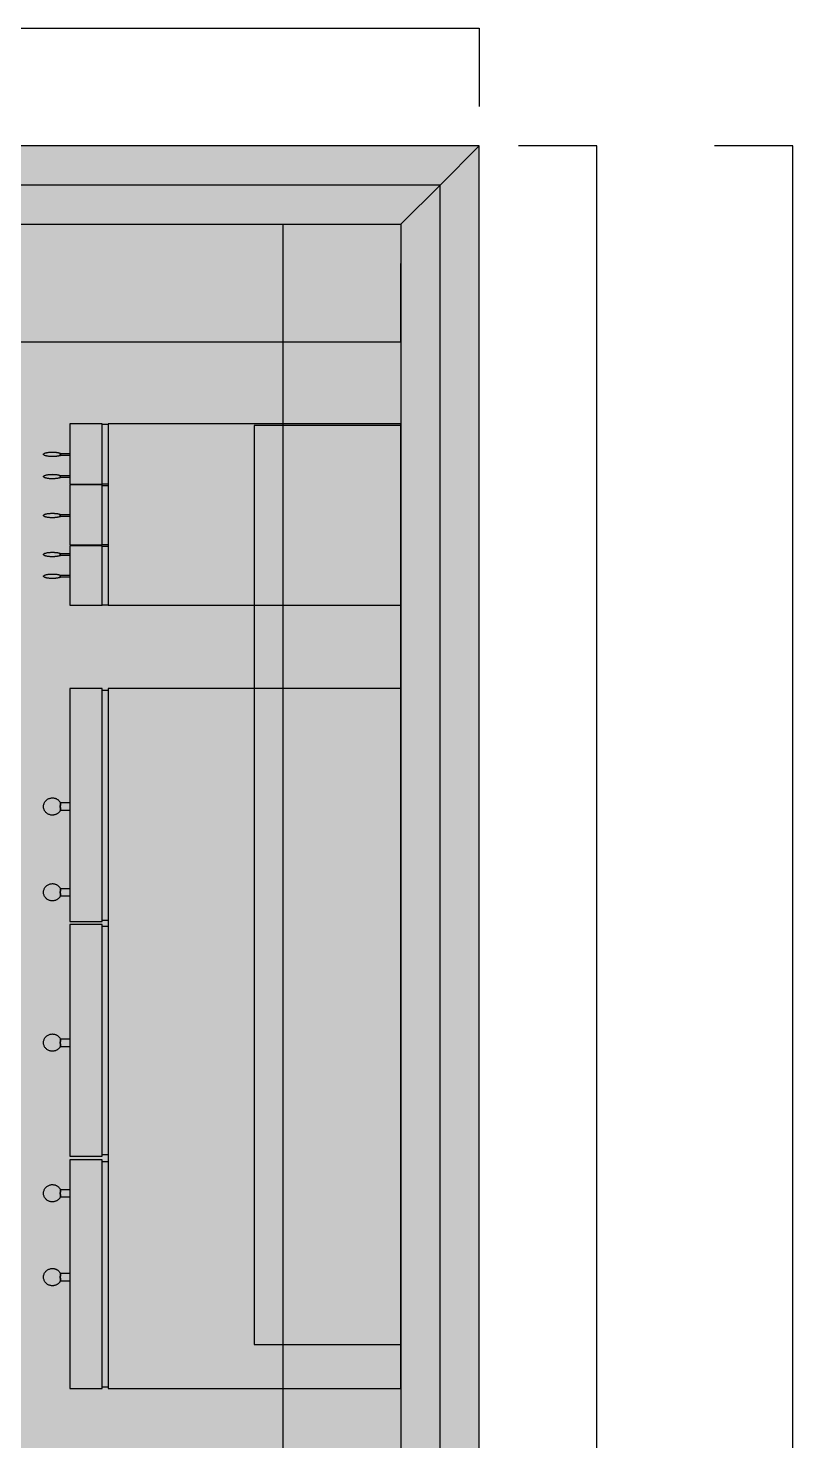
# Model space of a CAD drawing. Header units: metres. Extents: x -2.24 to 2.16, y -4.11 to 3.84.
# Drawn here: x 1.135 to 2.11, y 0.808 to 2.61 of the extents above; entities that cross this region are included whole.
import ezdxf

# ---------------------------------------------------------------- set-up
doc = ezdxf.new("R2010")
doc.units = ezdxf.units.M
doc.header["$MEASUREMENT"] = 0
for name, color, linetype in [('Poly-DimensionsExterior', 255, 'Continuous'), ('Poly-DimensionsInterior', 250, 'Continuous'), ('Poly-Fixtures', 45, 'Continuous'), ('Poly-Furniture', 45, 'Continuous'), ('Poly-RoomsHatch', 161, 'Continuous'), ('Poly-Walls', 8, 'Continuous'), ('Poly-WallsHatch', 8, 'Continuous')]:
    doc.layers.add(name, color=color, linetype=linetype)

msp = doc.modelspace()

# ---------------------------------------------------------------- hatches: boundary and pattern name
at = {"layer": 'Poly-RoomsHatch'}
h = msp.add_hatch(color=161, dxfattribs=at)
h.dxf.hatch_style = 1
h.paths.add_polyline_path([(-1.742447, 2.409847), (-1.742447, -1.724916), (-1.577356, -1.724916), (-1.577356, -2.413977), (1.660155, -2.413977), (1.660155, -1.733229), (1.660155, 2.409847)])
at = {"layer": 'Poly-WallsHatch'}
h = msp.add_hatch(color=8, dxfattribs=at)
h.dxf.hatch_style = 1
h.paths.add_polyline_path([(-1.742447, 2.409847), (-1.692447, 2.359847), (1.610155, 2.359847), (1.660155, 2.409847), (1.710155, 2.459847), (-1.792447, 2.459847)])
h = msp.add_hatch(color=8, dxfattribs=at)
h.dxf.hatch_style = 1
h.paths.add_polyline_path([(1.660155, 2.409847), (1.610155, 2.359847), (1.610155, -1.683229), (1.660155, -1.733229), (1.710155, -1.733229), (1.710155, 2.459847)])

# ---------------------------------------------------------------- linework, layer by layer
at = {"layer": 'Poly-DimensionsExterior', "color": 255}
for points in [[(0.192128, 2.609847), (1.710155, 2.609847), (1.710155, 2.509847)], [(1.860155, 0.596583), (1.860155, 2.459847), (1.760155, 2.459847)], [(2.110155, 0.231209), (2.110155, 2.459847), (2.010155, 2.459847)]]:
    msp.add_lwpolyline(points, dxfattribs=at)
at = {"layer": 'Poly-DimensionsInterior', "color": 250}
for points in [[(1.460155, 0.546583), (1.460155, 2.359847), (1.560155, 2.359847)], [(0.192128, 2.209847), (1.610155, 2.209847), (1.610155, 2.309847)]]:
    msp.add_lwpolyline(points, dxfattribs=at)
at = {"layer": 'Poly-Fixtures', "color": 45}
for points in [[(1.187752, 2.105367), (1.187752, 2.028351)], [(1.229101, 2.105367), (1.187752, 2.105367)], [(1.187752, 2.105367), (1.187752, 2.105367)], [(1.229082, 2.104808), (1.23669, 2.104808)], [(1.229101, 2.028351), (1.229101, 2.105367)], [(1.236672, 2.105367), (1.236672, 1.874163)], [(1.610055, 2.105367), (1.236672, 2.105367)], [(1.236672, 2.105367), (1.236672, 2.105367)], [(1.610055, 1.874163), (1.610055, 2.105367)], [(1.154217, 2.066371), (1.154259, 2.066616), (1.154382, 2.066856), (1.154582, 2.067089), (1.154857, 2.067314), (1.155203, 2.067532), (1.155617, 2.067739), (1.156094, 2.067937), (1.156632, 2.068124), (1.157227, 2.068299), (1.157876, 2.068462), (1.158575, 2.068611), (1.159321, 2.068745), (1.16011, 2.068865), (1.160939, 2.068968), (1.161805, 2.069054), (1.162704, 2.069123), (1.163632, 2.069173), (1.164587, 2.069204), (1.165564, 2.069214)], [(1.165564, 2.063525), (1.164587, 2.063535), (1.163632, 2.063566), (1.162704, 2.063616), (1.161805, 2.063685), (1.160939, 2.063772), (1.16011, 2.063875), (1.159321, 2.063995), (1.158575, 2.06413), (1.157876, 2.064279), (1.157227, 2.064441), (1.156632, 2.064617), (1.156094, 2.064804), (1.155617, 2.065002), (1.155203, 2.06521), (1.154857, 2.065427), (1.154582, 2.065652), (1.154382, 2.065885), (1.154259, 2.066125), (1.154217, 2.066371)], [(1.165564, 2.069214), (1.165564, 2.069217)], [(1.165564, 2.069217), (1.165564, 2.069217)], [(1.165564, 2.069217), (1.166259, 2.069212), (1.166943, 2.069196), (1.167615, 2.06917), (1.168274, 2.069135), (1.168918, 2.06909), (1.169546, 2.069036), (1.170157, 2.068974), (1.17075, 2.068902), (1.171323, 2.068823), (1.171876, 2.068736), (1.172406, 2.068641), (1.172913, 2.068538), (1.173396, 2.068429), (1.173853, 2.068313), (1.174283, 2.068191), (1.174685, 2.068062), (1.175057, 2.067928), (1.175399, 2.067788), (1.175709, 2.067643)], [(1.175559, 2.065023), (1.175241, 2.064885), (1.174894, 2.064752), (1.174519, 2.064623), (1.174116, 2.064501), (1.173687, 2.064384), (1.173233, 2.064274), (1.172755, 2.06417), (1.172255, 2.064072), (1.171732, 2.063982), (1.17119, 2.063899), (1.170627, 2.063823), (1.170047, 2.063756), (1.169449, 2.063696), (1.168835, 2.063645), (1.168207, 2.063603), (1.167564, 2.063569), (1.166909, 2.063545), (1.166242, 2.06353), (1.165564, 2.063525)], [(1.175559, 2.066373), (1.175566, 2.066445), (1.175587, 2.066517), (1.175618, 2.066588), (1.175657, 2.066659), (1.175703, 2.066729), (1.175752, 2.066798), (1.175803, 2.066867), (1.175854, 2.066935), (1.175901, 2.067003), (1.175943, 2.06707), (1.175978, 2.067137), (1.176003, 2.067203), (1.176015, 2.067268), (1.176014, 2.067332), (1.175995, 2.067396), (1.175958, 2.06746), (1.175899, 2.067522), (1.175817, 2.067584), (1.175709, 2.067645)], [(1.175709, 2.067643), (1.175817, 2.067582), (1.175899, 2.06752), (1.175958, 2.067458), (1.175995, 2.067395), (1.176014, 2.067331), (1.176015, 2.067267), (1.176003, 2.067201), (1.175978, 2.067135), (1.175943, 2.067069), (1.175901, 2.067001), (1.175854, 2.066934), (1.175803, 2.066865), (1.175752, 2.066796), (1.175703, 2.066726), (1.175657, 2.066656), (1.175618, 2.066586), (1.175587, 2.066514), (1.175566, 2.066443), (1.175559, 2.066371)], [(1.175559, 2.065026), (1.175681, 2.065089), (1.175777, 2.065154), (1.175849, 2.06522), (1.175899, 2.065286), (1.175929, 2.065354), (1.175942, 2.065422), (1.17594, 2.065491), (1.175925, 2.065561), (1.175899, 2.065631), (1.175865, 2.065702), (1.175825, 2.065774), (1.175781, 2.065847), (1.175736, 2.06592), (1.175691, 2.065994), (1.17565, 2.066069), (1.175613, 2.066144), (1.175585, 2.06622), (1.175566, 2.066296), (1.175559, 2.066373)], [(1.175559, 2.066371), (1.175566, 2.066294), (1.175585, 2.066218), (1.175613, 2.066143), (1.17565, 2.066068), (1.175691, 2.065993), (1.175736, 2.06592), (1.175781, 2.065846), (1.175825, 2.065774), (1.175865, 2.065702), (1.175899, 2.065631), (1.175925, 2.06556), (1.17594, 2.06549), (1.175942, 2.065421), (1.175929, 2.065353), (1.175899, 2.065285), (1.175849, 2.065218), (1.175777, 2.065153), (1.175681, 2.065087), (1.175559, 2.065023)], [(1.187752, 2.065026), (1.175559, 2.065026)], [(1.175709, 2.067645), (1.175709, 2.067643)], [(1.175709, 2.067643), (1.187752, 2.067643)], [(1.175709, 2.067643), (1.175709, 2.067643)], [(1.187752, 2.067643), (1.187752, 2.065026)], [(1.154217, 2.038048), (1.154259, 2.038293), (1.154382, 2.038533), (1.154582, 2.038766), (1.154857, 2.038991), (1.155203, 2.039209), (1.155617, 2.039416), (1.156094, 2.039614), (1.156632, 2.039801), (1.157227, 2.039976), (1.157876, 2.040139), (1.158575, 2.040287), (1.159321, 2.040422), (1.16011, 2.040541), (1.160939, 2.040645), (1.161805, 2.040731), (1.162704, 2.0408), (1.163632, 2.04085), (1.164587, 2.040881), (1.165564, 2.040891)], [(1.165564, 2.035202), (1.164587, 2.035212), (1.163632, 2.035243), (1.162704, 2.035293), (1.161805, 2.035362), (1.160939, 2.035449), (1.16011, 2.035552), (1.159321, 2.035672), (1.158575, 2.035807), (1.157876, 2.035956), (1.157227, 2.036118), (1.156632, 2.036294), (1.156094, 2.036481), (1.155617, 2.036679), (1.155203, 2.036887), (1.154857, 2.037104), (1.154582, 2.037329), (1.154382, 2.037562), (1.154259, 2.037802), (1.154217, 2.038048)], [(1.165564, 2.040891), (1.165564, 2.040894)], [(1.165564, 2.040894), (1.165564, 2.040894)], [(1.165564, 2.040894), (1.166259, 2.040888), (1.166943, 2.040873), (1.167615, 2.040847), (1.168274, 2.040812), (1.168918, 2.040767), (1.169546, 2.040713), (1.170157, 2.040651), (1.17075, 2.040579), (1.171323, 2.0405), (1.171876, 2.040413), (1.172406, 2.040318), (1.172913, 2.040215), (1.173396, 2.040106), (1.173853, 2.03999), (1.174283, 2.039868), (1.174685, 2.039739), (1.175057, 2.039605), (1.175399, 2.039465), (1.175709, 2.03932)], [(1.175559, 2.0367), (1.175241, 2.036562), (1.174894, 2.036428), (1.174519, 2.0363), (1.174116, 2.036178), (1.173687, 2.036061), (1.173233, 2.035951), (1.172755, 2.035847), (1.172255, 2.035749), (1.171732, 2.035659), (1.17119, 2.035576), (1.170627, 2.0355), (1.170047, 2.035433), (1.169449, 2.035373), (1.168835, 2.035322), (1.168207, 2.03528), (1.167564, 2.035246), (1.166909, 2.035222), (1.166242, 2.035207), (1.165564, 2.035202)], [(1.175559, 2.03805), (1.175566, 2.038122), (1.175587, 2.038194), (1.175618, 2.038265), (1.175657, 2.038335), (1.175703, 2.038405), (1.175752, 2.038475), (1.175803, 2.038544), (1.175854, 2.038612), (1.175901, 2.03868), (1.175943, 2.038747), (1.175978, 2.038814), (1.176003, 2.03888), (1.176015, 2.038945), (1.176014, 2.039009), (1.175995, 2.039073), (1.175958, 2.039137), (1.175899, 2.039199), (1.175817, 2.039261), (1.175709, 2.039322)], [(1.175709, 2.03932), (1.175817, 2.039259), (1.175899, 2.039197), (1.175958, 2.039135), (1.175995, 2.039072), (1.176014, 2.039008), (1.176015, 2.038944), (1.176003, 2.038878), (1.175978, 2.038812), (1.175943, 2.038746), (1.175901, 2.038678), (1.175854, 2.038611), (1.175803, 2.038542), (1.175752, 2.038473), (1.175703, 2.038403), (1.175657, 2.038333), (1.175618, 2.038263), (1.175587, 2.038191), (1.175566, 2.03812), (1.175559, 2.038048)], [(1.175559, 2.036703), (1.175681, 2.036766), (1.175777, 2.036831), (1.175849, 2.036897), (1.175899, 2.036963), (1.175929, 2.037031), (1.175942, 2.037099), (1.17594, 2.037168), (1.175925, 2.037238), (1.175899, 2.037308), (1.175865, 2.037379), (1.175825, 2.037451), (1.175781, 2.037524), (1.175736, 2.037597), (1.175691, 2.037671), (1.17565, 2.037746), (1.175613, 2.037821), (1.175585, 2.037897), (1.175566, 2.037973), (1.175559, 2.03805)], [(1.175559, 2.038048), (1.175566, 2.037971), (1.175585, 2.037895), (1.175613, 2.03782), (1.17565, 2.037745), (1.175691, 2.03767), (1.175736, 2.037596), (1.175781, 2.037523), (1.175825, 2.037451), (1.175865, 2.037379), (1.175899, 2.037307), (1.175925, 2.037237), (1.17594, 2.037167), (1.175942, 2.037098), (1.175929, 2.03703), (1.175899, 2.036962), (1.175849, 2.036895), (1.175777, 2.036829), (1.175681, 2.036764), (1.175559, 2.0367)], [(1.187752, 2.036703), (1.175559, 2.036703)], [(1.175709, 2.039322), (1.175709, 2.03932)], [(1.175709, 2.03932), (1.187752, 2.03932)], [(1.175709, 2.03932), (1.175709, 2.03932)], [(1.187752, 2.03932), (1.187752, 2.036703)], [(1.187752, 2.028351), (1.229101, 2.028351)], [(1.187752, 2.027374), (1.187752, 1.950882)], [(1.229101, 2.027374), (1.187752, 2.027374)], [(1.187752, 2.027374), (1.187752, 2.027374)], [(1.229082, 2.028833), (1.23669, 2.028833)], [(1.229082, 2.026817), (1.23669, 2.026817)], [(1.229101, 1.950882), (1.229101, 2.027374)], [(1.154217, 1.988378), (1.154259, 1.988623), (1.154382, 1.988863), (1.154582, 1.989096), (1.154857, 1.989321), (1.155203, 1.989538), (1.155617, 1.989746), (1.156094, 1.989944), (1.156632, 1.990131), (1.157227, 1.990306), (1.157876, 1.990468), (1.158575, 1.990617), (1.159321, 1.990752), (1.16011, 1.990871), (1.160939, 1.990975), (1.161805, 1.991061), (1.162704, 1.99113), (1.163632, 1.99118), (1.164587, 1.991211), (1.165564, 1.991221)], [(1.165564, 1.985532), (1.164587, 1.985542), (1.163632, 1.985573), (1.162704, 1.985623), (1.161805, 1.985692), (1.160939, 1.985778), (1.16011, 1.985882), (1.159321, 1.986002), (1.158575, 1.986136), (1.157876, 1.986286), (1.157227, 1.986448), (1.156632, 1.986623), (1.156094, 1.98681), (1.155617, 1.987008), (1.155203, 1.987216), (1.154857, 1.987434), (1.154582, 1.987659), (1.154382, 1.987892), (1.154259, 1.988132), (1.154217, 1.988378)], [(1.165564, 1.991221), (1.165564, 1.991224)], [(1.165564, 1.991224), (1.165564, 1.991224)], [(1.165564, 1.991224), (1.166259, 1.991218), (1.166943, 1.991203), (1.167615, 1.991177), (1.168274, 1.991142), (1.168918, 1.991097), (1.169546, 1.991043), (1.170157, 1.99098), (1.17075, 1.990909), (1.171323, 1.99083), (1.171876, 1.990742), (1.172406, 1.990647), (1.172913, 1.990545), (1.173396, 1.990436), (1.173853, 1.99032), (1.174283, 1.990197), (1.174685, 1.990069), (1.175057, 1.989935), (1.175399, 1.989795), (1.175709, 1.98965)], [(1.175559, 1.98703), (1.175241, 1.986892), (1.174894, 1.986758), (1.174519, 1.98663), (1.174116, 1.986508), (1.173687, 1.986391), (1.173233, 1.986281), (1.172755, 1.986177), (1.172255, 1.986079), (1.171732, 1.985989), (1.17119, 1.985906), (1.170627, 1.98583), (1.170047, 1.985763), (1.169449, 1.985703), (1.168835, 1.985652), (1.168207, 1.985609), (1.167564, 1.985576), (1.166909, 1.985551), (1.166242, 1.985537), (1.165564, 1.985532)], [(1.175559, 1.98838), (1.175566, 1.988452), (1.175587, 1.988524), (1.175618, 1.988595), (1.175657, 1.988665), (1.175703, 1.988735), (1.175752, 1.988805), (1.175803, 1.988874), (1.175854, 1.988942), (1.175901, 1.98901), (1.175943, 1.989077), (1.175978, 1.989143), (1.176003, 1.989209), (1.176015, 1.989275), (1.176014, 1.989339), (1.175995, 1.989403), (1.175958, 1.989466), (1.175899, 1.989529), (1.175817, 1.989591), (1.175709, 1.989652)], [(1.175709, 1.98965), (1.175817, 1.989589), (1.175899, 1.989527), (1.175958, 1.989465), (1.175995, 1.989402), (1.176014, 1.989338), (1.176015, 1.989273), (1.176003, 1.989208), (1.175978, 1.989142), (1.175943, 1.989075), (1.175901, 1.989008), (1.175854, 1.98894), (1.175803, 1.988872), (1.175752, 1.988803), (1.175703, 1.988733), (1.175657, 1.988663), (1.175618, 1.988592), (1.175587, 1.988521), (1.175566, 1.98845), (1.175559, 1.988378)], [(1.175559, 1.987032), (1.175681, 1.987096), (1.175777, 1.987161), (1.175849, 1.987227), (1.175899, 1.987293), (1.175929, 1.987361), (1.175942, 1.987429), (1.17594, 1.987498), (1.175925, 1.987567), (1.175899, 1.987638), (1.175865, 1.987709), (1.175825, 1.987781), (1.175781, 1.987854), (1.175736, 1.987927), (1.175691, 1.988001), (1.17565, 1.988076), (1.175613, 1.988151), (1.175585, 1.988227), (1.175566, 1.988303), (1.175559, 1.98838)], [(1.175559, 1.988378), (1.175566, 1.988301), (1.175585, 1.988225), (1.175613, 1.98815), (1.17565, 1.988075), (1.175691, 1.988), (1.175736, 1.987926), (1.175781, 1.987853), (1.175825, 1.987781), (1.175865, 1.987709), (1.175899, 1.987637), (1.175925, 1.987567), (1.17594, 1.987497), (1.175942, 1.987428), (1.175929, 1.98736), (1.175899, 1.987292), (1.175849, 1.987225), (1.175777, 1.987159), (1.175681, 1.987094), (1.175559, 1.98703)], [(1.187752, 1.987032), (1.175559, 1.987032)], [(1.175709, 1.989652), (1.175709, 1.98965)], [(1.175709, 1.98965), (1.187752, 1.98965)], [(1.175709, 1.98965), (1.175709, 1.98965)], [(1.187752, 1.98965), (1.187752, 1.987032)], [(1.187752, 1.950882), (1.229101, 1.950882)], [(1.187752, 1.949655), (1.187752, 1.874163)], [(1.229101, 1.949655), (1.187752, 1.949655)], [(1.187752, 1.949655), (1.187752, 1.949655)], [(1.229082, 1.951361), (1.23669, 1.951361)], [(1.229082, 1.949105), (1.23669, 1.949105)], [(1.229101, 1.874163), (1.229101, 1.949655)], [(1.154217, 1.938622), (1.154259, 1.938868), (1.154382, 1.939108), (1.154582, 1.939341), (1.154857, 1.939566), (1.155203, 1.939783), (1.155617, 1.939991), (1.156094, 1.940189), (1.156632, 1.940376), (1.157227, 1.940551), (1.157876, 1.940713), (1.158575, 1.940862), (1.159321, 1.940997), (1.16011, 1.941116), (1.160939, 1.94122), (1.161805, 1.941306), (1.162704, 1.941375), (1.163632, 1.941425), (1.164587, 1.941456), (1.165564, 1.941466)], [(1.165564, 1.935776), (1.164587, 1.935787), (1.163632, 1.935818), (1.162704, 1.935868), (1.161805, 1.935937), (1.160939, 1.936023), (1.16011, 1.936127), (1.159321, 1.936246), (1.158575, 1.936381), (1.157876, 1.93653), (1.157227, 1.936693), (1.156632, 1.936868), (1.156094, 1.937055), (1.155617, 1.937253), (1.155203, 1.937461), (1.154857, 1.937678), (1.154582, 1.937904), (1.154382, 1.938137), (1.154259, 1.938377), (1.154217, 1.938622)], [(1.165564, 1.941466), (1.165564, 1.941468)], [(1.165564, 1.941468), (1.165564, 1.941468)], [(1.165564, 1.941468), (1.166259, 1.941463), (1.166943, 1.941448), (1.167615, 1.941422), (1.168274, 1.941387), (1.168918, 1.941342), (1.169546, 1.941288), (1.170157, 1.941225), (1.17075, 1.941154), (1.171323, 1.941075), (1.171876, 1.940987), (1.172406, 1.940892), (1.172913, 1.94079), (1.173396, 1.940681), (1.173853, 1.940565), (1.174283, 1.940442), (1.174685, 1.940314), (1.175057, 1.940179), (1.175399, 1.940039), (1.175709, 1.939894)], [(1.175559, 1.937275), (1.175241, 1.937137), (1.174894, 1.937003), (1.174519, 1.936875), (1.174116, 1.936753), (1.173687, 1.936636), (1.173233, 1.936525), (1.172755, 1.936421), (1.172255, 1.936324), (1.171732, 1.936234), (1.17119, 1.936151), (1.170627, 1.936075), (1.170047, 1.936007), (1.169449, 1.935948), (1.168835, 1.935897), (1.168207, 1.935854), (1.167564, 1.93582), (1.166909, 1.935796), (1.166242, 1.935781), (1.165564, 1.935776)], [(1.175709, 1.939894), (1.175817, 1.939834), (1.175899, 1.939772), (1.175958, 1.93971), (1.175995, 1.939647), (1.176014, 1.939583), (1.176015, 1.939518), (1.176003, 1.939453), (1.175978, 1.939387), (1.175943, 1.93932), (1.175901, 1.939253), (1.175854, 1.939185), (1.175803, 1.939117), (1.175752, 1.939048), (1.175703, 1.938978), (1.175657, 1.938908), (1.175618, 1.938837), (1.175587, 1.938766), (1.175566, 1.938694), (1.175559, 1.938622)], [(1.175559, 1.938622), (1.175566, 1.938694), (1.175587, 1.938766), (1.175618, 1.938837), (1.175657, 1.938908), (1.175703, 1.938978), (1.175752, 1.939047), (1.175803, 1.939116), (1.175854, 1.939184), (1.175901, 1.939252), (1.175943, 1.939319), (1.175978, 1.939386), (1.176003, 1.939452), (1.176015, 1.939517), (1.176014, 1.939582), (1.175995, 1.939646), (1.175958, 1.939709), (1.175899, 1.939771), (1.175817, 1.939833), (1.175709, 1.939894)], [(1.175559, 1.938622), (1.175566, 1.938546), (1.175585, 1.93847), (1.175613, 1.938394), (1.17565, 1.938319), (1.175691, 1.938245), (1.175736, 1.938171), (1.175781, 1.938098), (1.175825, 1.938025), (1.175865, 1.937953), (1.175899, 1.937882), (1.175925, 1.937812), (1.17594, 1.937742), (1.175942, 1.937673), (1.175929, 1.937604), (1.175899, 1.937537), (1.175849, 1.93747), (1.175777, 1.937404), (1.175681, 1.937339), (1.175559, 1.937275)], [(1.175559, 1.937275), (1.175681, 1.937339), (1.175777, 1.937404), (1.175849, 1.937469), (1.175899, 1.937536), (1.175929, 1.937603), (1.175942, 1.937671), (1.17594, 1.93774), (1.175925, 1.93781), (1.175899, 1.93788), (1.175865, 1.937952), (1.175825, 1.938024), (1.175781, 1.938096), (1.175736, 1.93817), (1.175691, 1.938244), (1.17565, 1.938318), (1.175613, 1.938393), (1.175585, 1.938469), (1.175566, 1.938546), (1.175559, 1.938622)], [(1.187752, 1.937275), (1.175559, 1.937275)], [(1.175709, 1.939894), (1.175709, 1.939892)], [(1.175709, 1.939892), (1.187752, 1.939892)], [(1.175709, 1.939892), (1.175709, 1.939892)], [(1.187752, 1.939892), (1.187752, 1.937275)], [(1.154217, 1.910899), (1.154259, 1.911144), (1.154382, 1.911384), (1.154582, 1.911617), (1.154857, 1.911843), (1.155203, 1.91206), (1.155617, 1.912268), (1.156094, 1.912465), (1.156632, 1.912652), (1.157227, 1.912827), (1.157876, 1.91299), (1.158575, 1.913139), (1.159321, 1.913273), (1.16011, 1.913393), (1.160939, 1.913496), (1.161805, 1.913583), (1.162704, 1.913651), (1.163632, 1.913701), (1.164587, 1.913732), (1.165564, 1.913743)], [(1.165564, 1.908053), (1.164587, 1.908063), (1.163632, 1.908094), (1.162704, 1.908144), (1.161805, 1.908213), (1.160939, 1.9083), (1.16011, 1.908403), (1.159321, 1.908523), (1.158575, 1.908658), (1.157876, 1.908807), (1.157227, 1.908969), (1.156632, 1.909145), (1.156094, 1.909332), (1.155617, 1.90953), (1.155203, 1.909738), (1.154857, 1.909955), (1.154582, 1.91018), (1.154382, 1.910414), (1.154259, 1.910653), (1.154217, 1.910899)], [(1.165564, 1.913743), (1.165564, 1.913745)], [(1.165564, 1.913745), (1.165564, 1.913745)], [(1.165564, 1.913745), (1.166259, 1.91374), (1.166943, 1.913724), (1.167615, 1.913698), (1.168274, 1.913663), (1.168918, 1.913618), (1.169546, 1.913564), (1.170157, 1.913502), (1.17075, 1.91343), (1.171323, 1.913351), (1.171876, 1.913264), (1.172406, 1.913169), (1.172913, 1.913066), (1.173396, 1.912957), (1.173853, 1.912841), (1.174283, 1.912719), (1.174685, 1.91259), (1.175057, 1.912456), (1.175399, 1.912316), (1.175709, 1.912171)], [(1.175709, 1.912171), (1.175817, 1.91211), (1.175899, 1.912049), (1.175958, 1.911986), (1.175995, 1.911923), (1.176014, 1.911859), (1.176015, 1.911795), (1.176003, 1.911729), (1.175978, 1.911663), (1.175943, 1.911597), (1.175901, 1.911529), (1.175854, 1.911462), (1.175803, 1.911393), (1.175752, 1.911324), (1.175703, 1.911254), (1.175657, 1.911184), (1.175618, 1.911114), (1.175587, 1.911043), (1.175566, 1.910971), (1.175559, 1.910899)], [(1.175559, 1.910899), (1.175566, 1.910971), (1.175587, 1.911042), (1.175618, 1.911114), (1.175657, 1.911184), (1.175703, 1.911254), (1.175752, 1.911324), (1.175803, 1.911392), (1.175854, 1.911461), (1.175901, 1.911529), (1.175943, 1.911596), (1.175978, 1.911662), (1.176003, 1.911728), (1.176015, 1.911794), (1.176014, 1.911858), (1.175995, 1.911922), (1.175958, 1.911985), (1.175899, 1.912048), (1.175817, 1.91211), (1.175709, 1.912171)], [(1.175559, 1.910899), (1.175566, 1.910822), (1.175585, 1.910746), (1.175613, 1.910671), (1.17565, 1.910596), (1.175691, 1.910521), (1.175736, 1.910448), (1.175781, 1.910374), (1.175825, 1.910302), (1.175865, 1.91023), (1.175899, 1.910159), (1.175925, 1.910088), (1.17594, 1.910018), (1.175942, 1.909949), (1.175929, 1.909881), (1.175899, 1.909813), (1.175849, 1.909747), (1.175777, 1.909681), (1.175681, 1.909616), (1.175559, 1.909551)], [(1.175559, 1.909551), (1.175681, 1.909615), (1.175777, 1.90968), (1.175849, 1.909746), (1.175899, 1.909812), (1.175929, 1.909879), (1.175942, 1.909948), (1.17594, 1.910017), (1.175925, 1.910086), (1.175899, 1.910157), (1.175865, 1.910228), (1.175825, 1.9103), (1.175781, 1.910373), (1.175736, 1.910446), (1.175691, 1.91052), (1.17565, 1.910595), (1.175613, 1.91067), (1.175585, 1.910746), (1.175566, 1.910822), (1.175559, 1.910899)], [(1.175709, 1.912171), (1.175709, 1.912169)], [(1.175709, 1.912169), (1.187752, 1.912169)], [(1.175709, 1.912169), (1.175709, 1.912169)], [(1.187752, 1.912169), (1.187752, 1.909551)], [(1.175559, 1.909551), (1.175241, 1.909413), (1.174894, 1.90928), (1.174519, 1.909152), (1.174116, 1.909029), (1.173687, 1.908912), (1.173233, 1.908802), (1.172755, 1.908698), (1.172255, 1.9086), (1.171732, 1.90851), (1.17119, 1.908427), (1.170627, 1.908351), (1.170047, 1.908284), (1.169449, 1.908224), (1.168835, 1.908173), (1.168207, 1.90813), (1.167564, 1.908097), (1.166909, 1.908073), (1.166242, 1.908058), (1.165564, 1.908053)], [(1.187752, 1.909551), (1.175559, 1.909551)], [(1.187752, 1.874163), (1.229101, 1.874163)], [(1.229082, 1.874635), (1.23669, 1.874635)], [(1.236672, 1.874163), (1.610055, 1.874163)], [(1.187752, 1.767775), (1.187752, 1.470426)], [(1.229101, 1.767775), (1.187752, 1.767775)], [(1.187752, 1.767775), (1.187752, 1.767775)], [(1.229082, 1.765616), (1.23669, 1.765616)], [(1.229101, 1.470426), (1.229101, 1.767775)], [(1.236672, 1.767775), (1.236672, 0.875126)], [(1.610055, 1.767775), (1.236672, 1.767775)], [(1.236672, 1.767775), (1.236672, 1.767775)], [(1.610055, 0.875126), (1.610055, 1.767775)], [(1.154217, 1.617214), (1.154259, 1.618162), (1.154382, 1.619088), (1.154582, 1.619987), (1.154857, 1.620858), (1.155203, 1.621696), (1.155617, 1.622499), (1.156094, 1.623262), (1.156632, 1.623984), (1.157227, 1.62466), (1.157876, 1.625287), (1.158575, 1.625862), (1.159321, 1.626381), (1.16011, 1.626843), (1.160939, 1.627242), (1.161805, 1.627576), (1.162704, 1.627841), (1.163632, 1.628035), (1.164587, 1.628153), (1.165564, 1.628194)], [(1.165564, 1.628194), (1.165564, 1.628203)], [(1.165564, 1.628203), (1.165564, 1.628203)], [(1.165564, 1.628203), (1.166259, 1.628182), (1.166943, 1.628122), (1.167615, 1.628023), (1.168274, 1.627887), (1.168918, 1.627714), (1.169546, 1.627506), (1.170157, 1.627264), (1.17075, 1.626989), (1.171323, 1.626682), (1.171876, 1.626345), (1.172406, 1.625978), (1.172913, 1.625583), (1.173396, 1.625161), (1.173853, 1.624713), (1.174283, 1.624241), (1.174685, 1.623744), (1.175057, 1.623226), (1.175399, 1.622686), (1.175709, 1.622126)], [(1.175559, 1.617224), (1.175566, 1.617502), (1.175587, 1.617779), (1.175618, 1.618053), (1.175657, 1.618325), (1.175703, 1.618596), (1.175752, 1.618864), (1.175803, 1.61913), (1.175854, 1.619394), (1.175901, 1.619655), (1.175943, 1.619915), (1.175978, 1.620172), (1.176003, 1.620426), (1.176015, 1.620678), (1.176014, 1.620928), (1.175995, 1.621174), (1.175958, 1.621419), (1.175899, 1.62166), (1.175817, 1.621899), (1.175709, 1.622134)], [(1.175709, 1.622126), (1.175817, 1.621891), (1.175899, 1.621653), (1.175958, 1.621413), (1.175995, 1.621169), (1.176014, 1.620922), (1.176015, 1.620673), (1.176003, 1.620421), (1.175978, 1.620166), (1.175943, 1.619909), (1.175901, 1.619649), (1.175854, 1.619387), (1.175803, 1.619123), (1.175752, 1.618856), (1.175703, 1.618587), (1.175657, 1.618317), (1.175618, 1.618044), (1.175587, 1.617769), (1.175566, 1.617493), (1.175559, 1.617214)], [(1.175709, 1.622134), (1.175709, 1.622126)], [(1.175709, 1.622126), (1.187752, 1.622126)], [(1.175709, 1.622126), (1.175709, 1.622126)], [(1.187752, 1.622126), (1.187752, 1.612021)], [(1.165564, 1.606227), (1.164587, 1.606267), (1.163632, 1.606386), (1.162704, 1.60658), (1.161805, 1.606846), (1.160939, 1.60718), (1.16011, 1.60758), (1.159321, 1.608042), (1.158575, 1.608562), (1.157876, 1.609138), (1.157227, 1.609766), (1.156632, 1.610442), (1.156094, 1.611164), (1.155617, 1.611928), (1.155203, 1.612731), (1.154857, 1.61357), (1.154582, 1.614441), (1.154382, 1.615341), (1.154259, 1.616266), (1.154217, 1.617214)], [(1.175559, 1.612012), (1.175241, 1.611478), (1.174894, 1.610963), (1.174519, 1.610468), (1.174116, 1.609995), (1.173687, 1.609545), (1.173233, 1.609118), (1.172755, 1.608717), (1.172255, 1.608341), (1.171732, 1.607992), (1.17119, 1.607671), (1.170627, 1.60738), (1.170047, 1.607118), (1.169449, 1.606888), (1.168835, 1.606691), (1.168207, 1.606527), (1.167564, 1.606397), (1.166909, 1.606303), (1.166242, 1.606246), (1.165564, 1.606227)], [(1.175559, 1.612021), (1.175681, 1.612267), (1.175777, 1.612517), (1.175849, 1.612771), (1.175899, 1.613027), (1.175929, 1.613288), (1.175942, 1.613551), (1.17594, 1.613817), (1.175925, 1.614086), (1.175899, 1.614359), (1.175865, 1.614634), (1.175825, 1.614912), (1.175781, 1.615192), (1.175736, 1.615476), (1.175691, 1.615761), (1.17565, 1.616049), (1.175613, 1.61634), (1.175585, 1.616632), (1.175566, 1.616927), (1.175559, 1.617224)], [(1.175559, 1.617214), (1.175566, 1.616919), (1.175585, 1.616625), (1.175613, 1.616334), (1.17565, 1.616044), (1.175691, 1.615757), (1.175736, 1.615472), (1.175781, 1.61519), (1.175825, 1.614909), (1.175865, 1.614632), (1.175899, 1.614356), (1.175925, 1.614084), (1.17594, 1.613814), (1.175942, 1.613548), (1.175929, 1.613284), (1.175899, 1.613023), (1.175849, 1.612765), (1.175777, 1.612511), (1.175681, 1.61226), (1.175559, 1.612012)], [(1.187752, 1.612021), (1.175559, 1.612021)], [(1.154217, 1.507863), (1.154259, 1.508811), (1.154382, 1.509736), (1.154582, 1.510636), (1.154857, 1.511506), (1.155203, 1.512345), (1.155617, 1.513147), (1.156094, 1.513911), (1.156632, 1.514632), (1.157227, 1.515308), (1.157876, 1.515935), (1.158575, 1.51651), (1.159321, 1.51703), (1.16011, 1.517491), (1.160939, 1.51789), (1.161805, 1.518224), (1.162704, 1.51849), (1.163632, 1.518683), (1.164587, 1.518802), (1.165564, 1.518842)], [(1.165564, 1.518842), (1.165564, 1.518851)], [(1.165564, 1.518851), (1.165564, 1.518851)], [(1.165564, 1.518851), (1.166259, 1.518831), (1.166943, 1.51877), (1.167615, 1.518672), (1.168274, 1.518535), (1.168918, 1.518362), (1.169546, 1.518154), (1.170157, 1.517912), (1.17075, 1.517637), (1.171323, 1.517331), (1.171876, 1.516993), (1.172406, 1.516627), (1.172913, 1.516232), (1.173396, 1.51581), (1.173853, 1.515362), (1.174283, 1.514889), (1.174685, 1.514393), (1.175057, 1.513874), (1.175399, 1.513334), (1.175709, 1.512774)], [(1.165564, 1.496875), (1.164587, 1.496916), (1.163632, 1.497035), (1.162704, 1.497229), (1.161805, 1.497494), (1.160939, 1.497829), (1.16011, 1.498229), (1.159321, 1.49869), (1.158575, 1.499211), (1.157876, 1.499786), (1.157227, 1.500414), (1.156632, 1.501091), (1.156094, 1.501813), (1.155617, 1.502577), (1.155203, 1.50338), (1.154857, 1.504219), (1.154582, 1.505089), (1.154382, 1.505989), (1.154259, 1.506915), (1.154217, 1.507863)], [(1.175559, 1.502661), (1.175241, 1.502126), (1.174894, 1.501611), (1.174519, 1.501117), (1.174116, 1.500644), (1.173687, 1.500193), (1.173233, 1.499767), (1.172755, 1.499365), (1.172255, 1.498989), (1.171732, 1.498641), (1.17119, 1.49832), (1.170627, 1.498028), (1.170047, 1.497767), (1.169449, 1.497537), (1.168835, 1.497339), (1.168207, 1.497175), (1.167564, 1.497046), (1.166909, 1.496952), (1.166242, 1.496895), (1.165564, 1.496875)], [(1.175559, 1.507873), (1.175566, 1.508151), (1.175587, 1.508427), (1.175618, 1.508701), (1.175657, 1.508974), (1.175703, 1.509244), (1.175752, 1.509512), (1.175803, 1.509778), (1.175854, 1.510042), (1.175901, 1.510304), (1.175943, 1.510563), (1.175978, 1.51082), (1.176003, 1.511075), (1.176015, 1.511327), (1.176014, 1.511576), (1.175995, 1.511823), (1.175958, 1.512067), (1.175899, 1.512308), (1.175817, 1.512547), (1.175709, 1.512783)], [(1.175709, 1.512774), (1.175817, 1.512539), (1.175899, 1.512302), (1.175958, 1.512061), (1.175995, 1.511817), (1.176014, 1.511571), (1.176015, 1.511322), (1.176003, 1.51107), (1.175978, 1.510815), (1.175943, 1.510558), (1.175901, 1.510298), (1.175854, 1.510036), (1.175803, 1.509772), (1.175752, 1.509505), (1.175703, 1.509236), (1.175657, 1.508965), (1.175618, 1.508692), (1.175587, 1.508418), (1.175566, 1.508141), (1.175559, 1.507863)], [(1.175559, 1.502669), (1.175681, 1.502916), (1.175777, 1.503166), (1.175849, 1.503419), (1.175899, 1.503676), (1.175929, 1.503936), (1.175942, 1.504199), (1.17594, 1.504466), (1.175925, 1.504735), (1.175899, 1.505007), (1.175865, 1.505282), (1.175825, 1.50556), (1.175781, 1.505841), (1.175736, 1.506124), (1.175691, 1.50641), (1.17565, 1.506698), (1.175613, 1.506988), (1.175585, 1.507281), (1.175566, 1.507576), (1.175559, 1.507873)], [(1.175559, 1.507863), (1.175566, 1.507567), (1.175585, 1.507274), (1.175613, 1.506982), (1.17565, 1.506693), (1.175691, 1.506406), (1.175736, 1.506121), (1.175781, 1.505838), (1.175825, 1.505558), (1.175865, 1.50528), (1.175899, 1.505005), (1.175925, 1.504732), (1.17594, 1.504463), (1.175942, 1.504196), (1.175929, 1.503932), (1.175899, 1.503671), (1.175849, 1.503414), (1.175777, 1.503159), (1.175681, 1.502908), (1.175559, 1.502661)], [(1.187752, 1.502669), (1.175559, 1.502669)], [(1.175709, 1.512783), (1.175709, 1.512774)], [(1.175709, 1.512774), (1.187752, 1.512774)], [(1.175709, 1.512774), (1.175709, 1.512774)], [(1.187752, 1.512774), (1.187752, 1.502669)], [(1.187752, 1.470426), (1.229101, 1.470426)], [(1.187752, 1.466654), (1.187752, 1.171327)], [(1.229101, 1.466654), (1.187752, 1.466654)], [(1.187752, 1.466654), (1.187752, 1.466654)], [(1.229082, 1.472284), (1.23669, 1.472284)], [(1.229082, 1.464503), (1.23669, 1.464503)], [(1.229101, 1.171327), (1.229101, 1.466654)], [(1.154217, 1.316093), (1.154259, 1.317041), (1.154382, 1.317966), (1.154582, 1.318866), (1.154857, 1.319737), (1.155203, 1.320575), (1.155617, 1.321377), (1.156094, 1.322141), (1.156632, 1.322862), (1.157227, 1.323538), (1.157876, 1.324165), (1.158575, 1.324741), (1.159321, 1.32526), (1.16011, 1.325721), (1.160939, 1.32612), (1.161805, 1.326454), (1.162704, 1.32672), (1.163632, 1.326913), (1.164587, 1.327032), (1.165564, 1.327072)], [(1.165564, 1.305105), (1.164587, 1.305145), (1.163632, 1.305264), (1.162704, 1.305458), (1.161805, 1.305724), (1.160939, 1.306058), (1.16011, 1.306458), (1.159321, 1.30692), (1.158575, 1.30744), (1.157876, 1.308016), (1.157227, 1.308644), (1.156632, 1.30932), (1.156094, 1.310042), (1.155617, 1.310807), (1.155203, 1.31161), (1.154857, 1.312448), (1.154582, 1.313319), (1.154382, 1.314219), (1.154259, 1.315145), (1.154217, 1.316093)], [(1.165564, 1.327072), (1.165564, 1.327081)], [(1.165564, 1.327081), (1.165564, 1.327081)], [(1.165564, 1.327081), (1.166259, 1.327061), (1.166943, 1.327001), (1.167615, 1.326902), (1.168274, 1.326765), (1.168918, 1.326593), (1.169546, 1.326384), (1.170157, 1.326142), (1.17075, 1.325867), (1.171323, 1.325561), (1.171876, 1.325223), (1.172406, 1.324856), (1.172913, 1.324462), (1.173396, 1.32404), (1.173853, 1.323592), (1.174283, 1.323119), (1.174685, 1.322623), (1.175057, 1.322104), (1.175399, 1.321564), (1.175709, 1.321004)], [(1.175559, 1.316102), (1.175566, 1.31638), (1.175587, 1.316656), (1.175618, 1.316931), (1.175657, 1.317203), (1.175703, 1.317474), (1.175752, 1.317742), (1.175803, 1.318008), (1.175854, 1.318272), (1.175901, 1.318533), (1.175943, 1.318793), (1.175978, 1.31905), (1.176003, 1.319304), (1.176015, 1.319556), (1.176014, 1.319806), (1.175995, 1.320053), (1.175958, 1.320297), (1.175899, 1.320538), (1.175817, 1.320777), (1.175709, 1.321013)], [(1.175709, 1.321004), (1.175817, 1.32077), (1.175899, 1.320532), (1.175958, 1.320291), (1.175995, 1.320047), (1.176014, 1.319801), (1.176015, 1.319551), (1.176003, 1.319299), (1.175978, 1.319045), (1.175943, 1.318787), (1.175901, 1.318528), (1.175854, 1.318266), (1.175803, 1.318001), (1.175752, 1.317735), (1.175703, 1.317466), (1.175657, 1.317195), (1.175618, 1.316922), (1.175587, 1.316648), (1.175566, 1.316371), (1.175559, 1.316093)], [(1.175559, 1.3109), (1.175681, 1.311146), (1.175777, 1.311396), (1.175849, 1.311649), (1.175899, 1.311906), (1.175929, 1.312166), (1.175942, 1.312429), (1.17594, 1.312696), (1.175925, 1.312965), (1.175899, 1.313237), (1.175865, 1.313513), (1.175825, 1.31379), (1.175781, 1.314071), (1.175736, 1.314354), (1.175691, 1.31464), (1.17565, 1.314928), (1.175613, 1.315218), (1.175585, 1.315511), (1.175566, 1.315805), (1.175559, 1.316102)], [(1.175559, 1.316093), (1.175566, 1.315798), (1.175585, 1.315504), (1.175613, 1.315213), (1.17565, 1.314923), (1.175691, 1.314636), (1.175736, 1.314351), (1.175781, 1.314068), (1.175825, 1.313788), (1.175865, 1.31351), (1.175899, 1.313235), (1.175925, 1.312963), (1.17594, 1.312693), (1.175942, 1.312426), (1.175929, 1.312163), (1.175899, 1.311902), (1.175849, 1.311644), (1.175777, 1.31139), (1.175681, 1.311139), (1.175559, 1.310891)], [(1.175709, 1.321013), (1.175709, 1.321004)], [(1.175709, 1.321004), (1.187752, 1.321004)], [(1.175709, 1.321004), (1.175709, 1.321004)], [(1.187752, 1.321004), (1.187752, 1.3109)], [(1.175559, 1.310891), (1.175241, 1.310356), (1.174894, 1.309841), (1.174519, 1.309347), (1.174116, 1.308874), (1.173687, 1.308424), (1.173233, 1.307997), (1.172755, 1.307595), (1.172255, 1.307219), (1.171732, 1.30687), (1.17119, 1.30655), (1.170627, 1.306258), (1.170047, 1.305997), (1.169449, 1.305766), (1.168835, 1.305569), (1.168207, 1.305405), (1.167564, 1.305275), (1.166909, 1.305181), (1.166242, 1.305124), (1.165564, 1.305105)], [(1.187752, 1.3109), (1.175559, 1.3109)], [(1.187752, 1.171327), (1.229101, 1.171327)], [(1.229082, 1.173177), (1.23669, 1.173177)], [(1.187752, 1.166589), (1.187752, 0.875126)], [(1.229101, 1.166589), (1.187752, 1.166589)], [(1.187752, 1.166589), (1.187752, 1.166589)], [(1.229082, 1.164466), (1.23669, 1.164466)], [(1.229101, 0.875126), (1.229101, 1.166589)], [(1.154217, 1.123995), (1.154259, 1.124943), (1.154382, 1.125868), (1.154582, 1.126768), (1.154857, 1.127638), (1.155203, 1.128477), (1.155617, 1.129279), (1.156094, 1.130043), (1.156632, 1.130764), (1.157227, 1.13144), (1.157876, 1.132067), (1.158575, 1.132642), (1.159321, 1.133162), (1.16011, 1.133623), (1.160939, 1.134022), (1.161805, 1.134356), (1.162704, 1.134621), (1.163632, 1.134815), (1.164587, 1.134934), (1.165564, 1.134974)], [(1.165564, 1.113006), (1.164587, 1.113047), (1.163632, 1.113166), (1.162704, 1.11336), (1.161805, 1.113625), (1.160939, 1.11396), (1.16011, 1.11436), (1.159321, 1.114821), (1.158575, 1.115342), (1.157876, 1.115917), (1.157227, 1.116545), (1.156632, 1.117222), (1.156094, 1.117944), (1.155617, 1.118708), (1.155203, 1.119511), (1.154857, 1.12035), (1.154582, 1.121221), (1.154382, 1.122121), (1.154259, 1.123047), (1.154217, 1.123995)], [(1.165564, 1.134974), (1.165564, 1.134983)], [(1.165564, 1.134983), (1.165564, 1.134983)], [(1.165564, 1.134983), (1.166259, 1.134963), (1.166943, 1.134902), (1.167615, 1.134804), (1.168274, 1.134667), (1.168918, 1.134494), (1.169546, 1.134286), (1.170157, 1.134044), (1.17075, 1.133769), (1.171323, 1.133462), (1.171876, 1.133125), (1.172406, 1.132758), (1.172913, 1.132363), (1.173396, 1.131941), (1.173853, 1.131493), (1.174283, 1.131021), (1.174685, 1.130524), (1.175057, 1.130006), (1.175399, 1.129466), (1.175709, 1.128906)], [(1.175559, 1.118793), (1.175241, 1.118258), (1.174894, 1.117743), (1.174519, 1.117249), (1.174116, 1.116776), (1.173687, 1.116325), (1.173233, 1.115899), (1.172755, 1.115497), (1.172255, 1.115121), (1.171732, 1.114772), (1.17119, 1.114451), (1.170627, 1.11416), (1.170047, 1.113898), (1.169449, 1.113668), (1.168835, 1.11347), (1.168207, 1.113306), (1.167564, 1.113177), (1.166909, 1.113083), (1.166242, 1.113026), (1.165564, 1.113006)], [(1.175709, 1.128906), (1.175817, 1.128671), (1.175899, 1.128433), (1.175958, 1.128193), (1.175995, 1.127949), (1.176014, 1.127702), (1.176015, 1.127453), (1.176003, 1.127201), (1.175978, 1.126946), (1.175943, 1.126689), (1.175901, 1.126429), (1.175854, 1.126167), (1.175803, 1.125903), (1.175752, 1.125636), (1.175703, 1.125368), (1.175657, 1.125097), (1.175618, 1.124824), (1.175587, 1.124549), (1.175566, 1.124273), (1.175559, 1.123995)], [(1.175559, 1.123995), (1.175566, 1.124273), (1.175587, 1.124549), (1.175618, 1.124824), (1.175657, 1.125096), (1.175703, 1.125366), (1.175752, 1.125635), (1.175803, 1.125901), (1.175854, 1.126165), (1.175901, 1.126426), (1.175943, 1.126685), (1.175978, 1.126942), (1.176003, 1.127197), (1.176015, 1.127449), (1.176014, 1.127698), (1.175995, 1.127945), (1.175958, 1.12819), (1.175899, 1.128431), (1.175817, 1.12867), (1.175709, 1.128906)], [(1.175559, 1.123995), (1.175566, 1.123699), (1.175585, 1.123406), (1.175613, 1.123114), (1.17565, 1.122825), (1.175691, 1.122538), (1.175736, 1.122253), (1.175781, 1.12197), (1.175825, 1.12169), (1.175865, 1.121412), (1.175899, 1.121137), (1.175925, 1.120864), (1.17594, 1.120595), (1.175942, 1.120328), (1.175929, 1.120064), (1.175899, 1.119803), (1.175849, 1.119546), (1.175777, 1.119291), (1.175681, 1.11904), (1.175559, 1.118793)], [(1.175559, 1.118793), (1.175681, 1.119039), (1.175777, 1.119289), (1.175849, 1.119542), (1.175899, 1.119799), (1.175929, 1.120059), (1.175942, 1.120322), (1.17594, 1.120589), (1.175925, 1.120858), (1.175899, 1.12113), (1.175865, 1.121405), (1.175825, 1.121683), (1.175781, 1.121964), (1.175736, 1.122247), (1.175691, 1.122532), (1.17565, 1.12282), (1.175613, 1.123111), (1.175585, 1.123403), (1.175566, 1.123698), (1.175559, 1.123995)], [(1.187752, 1.118793), (1.175559, 1.118793)], [(1.175709, 1.128906), (1.175709, 1.128897)], [(1.175709, 1.128897), (1.187752, 1.128897)], [(1.175709, 1.128897), (1.175709, 1.128897)], [(1.187752, 1.128897), (1.187752, 1.118793)], [(1.154217, 1.016958), (1.154259, 1.017906), (1.154382, 1.018831), (1.154582, 1.019731), (1.154857, 1.020601), (1.155203, 1.02144), (1.155617, 1.022242), (1.156094, 1.023006), (1.156632, 1.023727), (1.157227, 1.024403), (1.157876, 1.02503), (1.158575, 1.025605), (1.159321, 1.026125), (1.16011, 1.026586), (1.160939, 1.026985), (1.161805, 1.027319), (1.162704, 1.027585), (1.163632, 1.027778), (1.164587, 1.027897), (1.165564, 1.027937)], [(1.165564, 1.027937), (1.165564, 1.027946)], [(1.165564, 1.027946), (1.165564, 1.027946)], [(1.165564, 1.027946), (1.166259, 1.027926), (1.166943, 1.027865), (1.167615, 1.027767), (1.168274, 1.02763), (1.168918, 1.027457), (1.169546, 1.027249), (1.170157, 1.027007), (1.17075, 1.026732), (1.171323, 1.026425), (1.171876, 1.026088), (1.172406, 1.025721), (1.172913, 1.025326), (1.173396, 1.024904), (1.173853, 1.024456), (1.174283, 1.023984), (1.174685, 1.023487), (1.175057, 1.022969), (1.175399, 1.022429), (1.175709, 1.021869)], [(1.165564, 1.00597), (1.164587, 1.00601), (1.163632, 1.006129), (1.162704, 1.006323), (1.161805, 1.006589), (1.160939, 1.006923), (1.16011, 1.007323), (1.159321, 1.007784), (1.158575, 1.008305), (1.157876, 1.008881), (1.157227, 1.009508), (1.156632, 1.010185), (1.156094, 1.010907), (1.155617, 1.011671), (1.155203, 1.012474), (1.154857, 1.013313), (1.154582, 1.014184), (1.154382, 1.015084), (1.154259, 1.01601), (1.154217, 1.016958)], [(1.175559, 1.011756), (1.175241, 1.011221), (1.174894, 1.010706), (1.174519, 1.010212), (1.174116, 1.009739), (1.173687, 1.009288), (1.173233, 1.008862), (1.172755, 1.00846), (1.172255, 1.008084), (1.171732, 1.007735), (1.17119, 1.007414), (1.170627, 1.007123), (1.170047, 1.006861), (1.169449, 1.006631), (1.168835, 1.006434), (1.168207, 1.006269), (1.167564, 1.00614), (1.166909, 1.006046), (1.166242, 1.005989), (1.165564, 1.00597)], [(1.175709, 1.021869), (1.175817, 1.021634), (1.175899, 1.021397), (1.175958, 1.021156), (1.175995, 1.020912), (1.176014, 1.020665), (1.176015, 1.020416), (1.176003, 1.020164), (1.175978, 1.019909), (1.175943, 1.019652), (1.175901, 1.019392), (1.175854, 1.01913), (1.175803, 1.018866), (1.175752, 1.018599), (1.175703, 1.018331), (1.175657, 1.01806), (1.175618, 1.017787), (1.175587, 1.017513), (1.175566, 1.017236), (1.175559, 1.016958)], [(1.175559, 1.016958), (1.175566, 1.017236), (1.175587, 1.017512), (1.175618, 1.017787), (1.175657, 1.018059), (1.175703, 1.018329), (1.175752, 1.018598), (1.175803, 1.018864), (1.175854, 1.019128), (1.175901, 1.019389), (1.175943, 1.019649), (1.175978, 1.019905), (1.176003, 1.02016), (1.176015, 1.020412), (1.176014, 1.020662), (1.175995, 1.020908), (1.175958, 1.021153), (1.175899, 1.021394), (1.175817, 1.021633), (1.175709, 1.021869)], [(1.175559, 1.016958), (1.175566, 1.016662), (1.175585, 1.016369), (1.175613, 1.016077), (1.17565, 1.015788), (1.175691, 1.015501), (1.175736, 1.015216), (1.175781, 1.014933), (1.175825, 1.014653), (1.175865, 1.014375), (1.175899, 1.0141), (1.175925, 1.013827), (1.17594, 1.013558), (1.175942, 1.013291), (1.175929, 1.013027), (1.175899, 1.012766), (1.175849, 1.012509), (1.175777, 1.012254), (1.175681, 1.012003), (1.175559, 1.011756)], [(1.175559, 1.011756), (1.175681, 1.012002), (1.175777, 1.012252), (1.175849, 1.012505), (1.175899, 1.012762), (1.175929, 1.013022), (1.175942, 1.013285), (1.17594, 1.013552), (1.175925, 1.013821), (1.175899, 1.014093), (1.175865, 1.014368), (1.175825, 1.014646), (1.175781, 1.014927), (1.175736, 1.01521), (1.175691, 1.015495), (1.17565, 1.015783), (1.175613, 1.016074), (1.175585, 1.016366), (1.175566, 1.016661), (1.175559, 1.016958)], [(1.187752, 1.011756), (1.175559, 1.011756)], [(1.175709, 1.021869), (1.175709, 1.02186)], [(1.175709, 1.02186), (1.187752, 1.02186)], [(1.175709, 1.02186), (1.175709, 1.02186)], [(1.187752, 1.02186), (1.187752, 1.011756)], [(1.187752, 0.875126), (1.229101, 0.875126)], [(1.229082, 0.876948), (1.23669, 0.876948)], [(1.236672, 0.875126), (1.610055, 0.875126)]]:
    msp.add_lwpolyline(points, dxfattribs=at)
at = {"layer": 'Poly-Furniture', "color": 45}
for points in [[(1.610055, 2.10326), (1.423015, 2.10326)], [(1.423015, 2.10326), (1.423015, 0.93125)], [(1.610055, 0.93125), (1.610055, 2.10326)], [(1.423015, 0.93125), (1.610055, 0.93125)], [(1.610055, 0.93125), (1.610055, 0.93125)]]:
    msp.add_lwpolyline(points, dxfattribs=at)
at = {"layer": 'Poly-Rooms', "color": 161}
msp.add_lwpolyline([(-1.742447, 2.409847), (-1.742447, -1.724916), (-1.577356, -1.724916), (-1.577356, -2.413977), (1.660155, -2.413977), (1.660155, -1.733229), (1.660155, 2.409847), (-1.742447, 2.409847)], dxfattribs=at)
at = {"layer": 'Poly-Walls', "color": 8}
for points in [[(-1.742447, 2.409847), (-1.692447, 2.359847), (1.610155, 2.359847), (1.660155, 2.409847), (1.710155, 2.459847), (-1.792447, 2.459847), (-1.742447, 2.409847)], [(-1.742447, 2.409847), (-1.692447, 2.359847), (1.610155, 2.359847), (1.660155, 2.409847), (1.710155, 2.459847), (-1.792447, 2.459847), (-1.742447, 2.409847)], [(1.660155, 2.409847), (1.610155, 2.359847), (1.610155, -1.683229), (1.660155, -1.733229), (1.710155, -1.733229), (1.710155, 2.459847), (1.660155, 2.409847)], [(1.660155, 2.409847), (1.610155, 2.359847), (1.610155, -1.683229), (1.660155, -1.733229), (1.710155, -1.733229), (1.710155, 2.459847), (1.660155, 2.409847)]]:
    msp.add_lwpolyline(points, dxfattribs=at)

doc.saveas('drawing.dxf')
